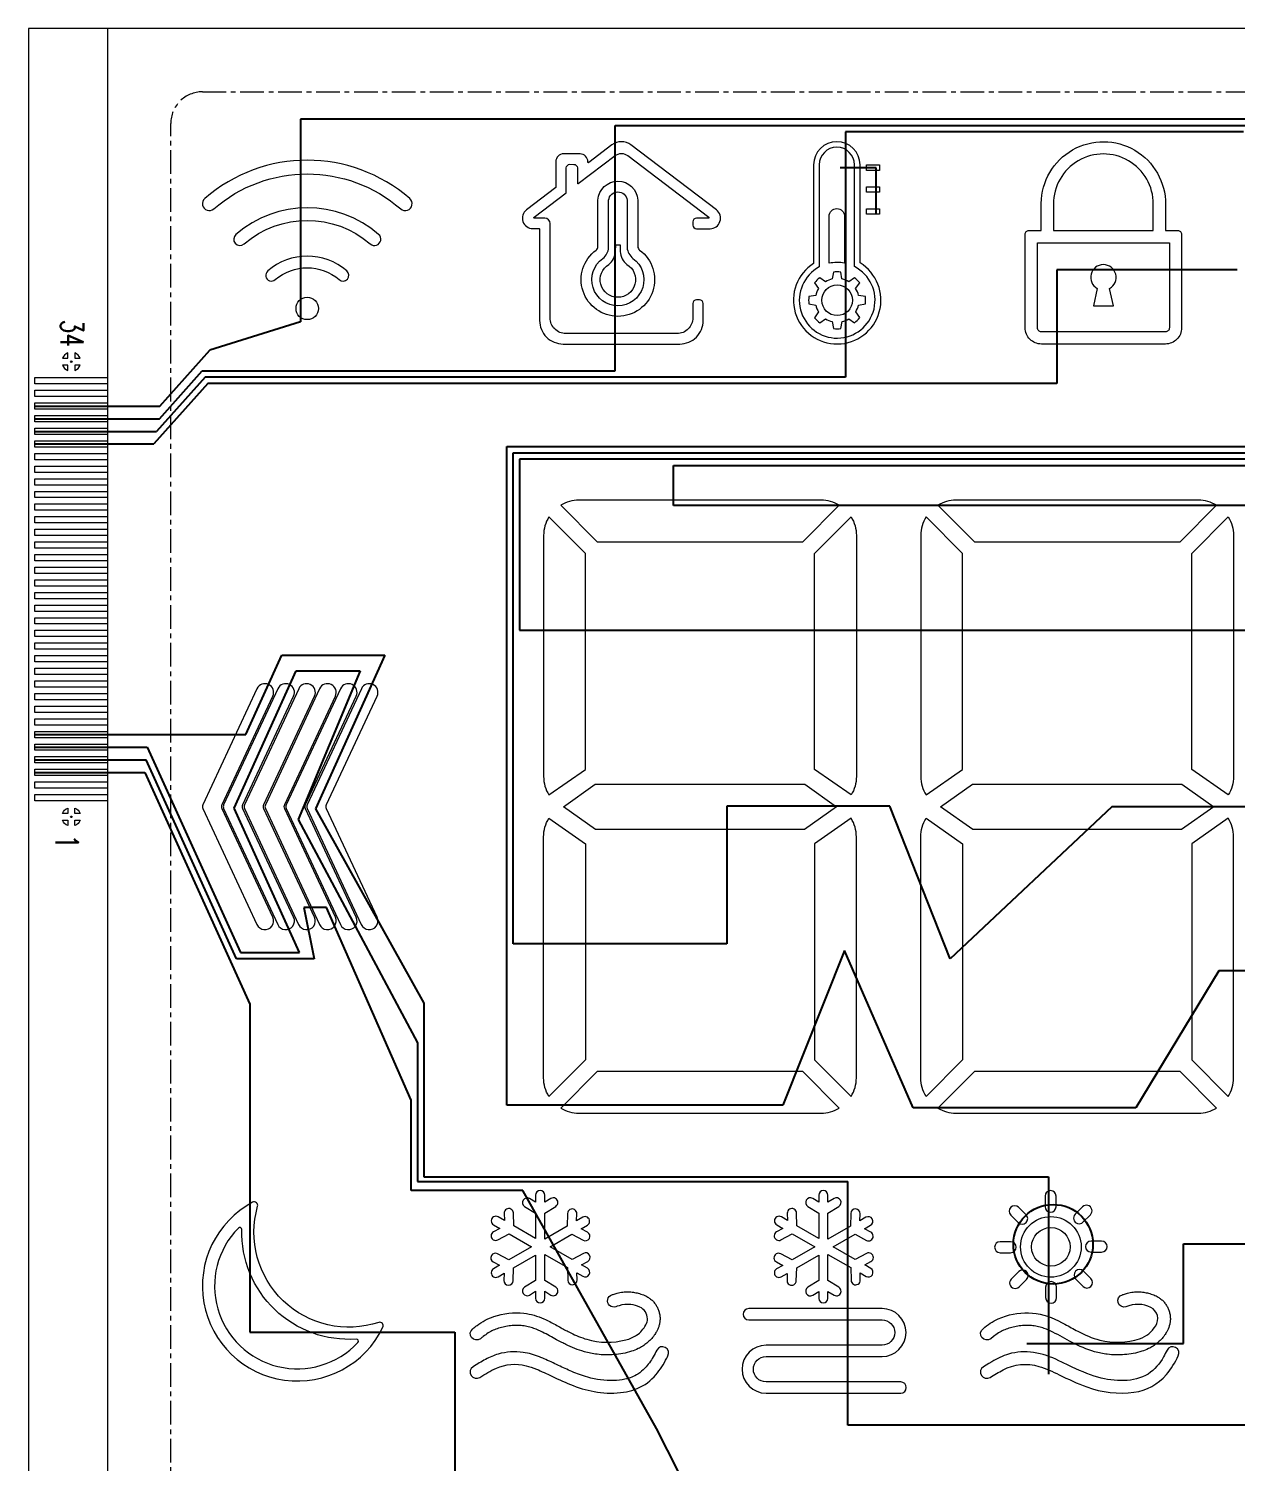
# Model space of a CAD drawing. Header units: millimetres. Extents: x 1946 to 4611, y 2266 to 2855.
# Drawn here: x 3375.57 to 3413.78, y 2701.85 to 2747.21 of the extents above; entities that cross this region are included whole.
import ezdxf

# ---------------------------------------------------------------- set-up
doc = ezdxf.new("R2010")
doc.units = ezdxf.units.MM
doc.linetypes.add('CENTER', pattern=[0.6, 0.375, -0.075, 0.075, -0.075])
doc.layers.add('com', color=1, linetype='Continuous')
doc.layers.add('DWG', color=7, linetype='Continuous')
doc.layers.add('LCD', color=4, linetype='Continuous', lineweight=20)
doc.styles.get("Standard").update_dxf_attribs({"font": 'txt.shx', "bigfont": 'gbcbig.shx'})

# ---------------------------------------------------------------- blocks, each defined once
blk = doc.blocks.new('SPC')
at = {"layer": 'LCD'}
for points in [[(16.342, 52), (16.013, 52, -0.718034), (16.003, 52.03), (17.013, 52.798, 0.234266), (17.019, 52.811), (17.019, 53.589, -0.41484), (17.136, 53.705), (17.256, 53.704, -0.413587), (17.372, 53.588), (17.372, 53.105, 0.620396), (17.399, 53.092), (18.565, 53.979, -0.337132), (18.967, 53.979), (21.532, 52.028, -0.718303), (21.522, 51.998), (21.14, 51.998, 0.414318), (21.024, 51.882), (21.024, 51.783, 0.41411), (21.14, 51.667), (21.571, 51.667, 0.718303), (21.771, 52.262), (19.067, 54.319, 0.337132), (18.465, 54.319), (17.73, 53.76, -0.620396), (17.703, 53.773), (17.703, 53.787, 0.413587), (17.455, 54.035), (16.937, 54.036, 0.41484), (16.688, 53.788), (16.688, 52.968), (15.763, 52.264, 0.718034), (15.963, 51.669), (16.159, 51.668, -0.41411), (16.176, 51.652), (16.176, 48.761, 0.414214), (16.922, 48.015), (20.61, 48.015, 0.414214), (21.356, 48.761), (21.356, 49.299, 0.414214), (21.24, 49.415), (21.14, 49.415, 0.414214), (21.024, 49.299), (21.024, 48.844, -0.414214), (20.527, 48.346), (17.005, 48.346, -0.414214), (16.507, 48.844), (16.507, 51.834, 0.41411)], [(26.319, 53.687, 1), (24.851, 53.687), (24.851, 50.568, 3.486322), (26.319, 50.581)], [(25.026, 53.687), (25.026, 50.454, 4.039611), (26.144, 50.465), (26.144, 53.687, 1)], [(35.99, 52.44), (35.99, 51.608), (36.378, 51.608, -0.414214), (36.499, 51.487), (36.499, 48.528, -0.414214), (35.986, 48.015), (32.06, 48.015, -0.414214), (31.547, 48.528), (31.547, 51.487, -0.414214), (31.668, 51.608), (32.056, 51.608), (32.056, 52.465, -1.000475)], [(35.603, 52.441, 1.00775), (32.443, 52.441), (32.443, 51.608), (35.603, 51.608)], [(11.779, 52.293, 1), (12.063, 52.621, 0.37367), (5.575, 52.621, 1), (5.859, 52.293, -0.37367)], [(17.965, 50.989, 0.214015), (18.023, 51.099), (18.023, 52.573, -0.948577), (19.284, 52.573), (19.284, 51.099, 0.214015), (19.342, 50.989, -3.04756)], [(18.177, 50.725, 0.202499), (18.361, 51.068), (18.361, 52.573, -0.888352), (18.945, 52.573), (18.945, 51.068, 0.202499), (19.13, 50.725, -3.143835)], [(10.815, 51.183, 1), (11.078, 51.487, 0.37367), (6.56, 51.487, 1), (6.823, 51.183, -0.37367)], [(25.34, 50.57), (25.34, 52.059, -1), (25.829, 52.059), (25.829, 50.575, 0.103239)], [(18.367, 50.533, 0.204472), (18.582, 50.941), (18.584, 51.16), (18.723, 51.16), (18.724, 50.941, 0.204472), (18.94, 50.533, -3.624789)], [(35.986, 48.402), (32.06, 48.402, -0.414214), (31.934, 48.528), (31.934, 51.221), (36.112, 51.221), (36.112, 48.528, -0.414214)], [(9.833, 50.053, 1), (10.071, 50.327, 0.37367), (7.567, 50.327, 1), (7.805, 50.053, -0.37367)], [(34.219, 49.774, 3.847294), (33.827, 49.774), (33.706, 49.222), (34.34, 49.222)], [(24.918, 49.552), (24.7, 49.515, 0.064732), (24.701, 49.282), (24.918, 49.245, 0.084971), (25.008, 49.029), (24.881, 48.849, 0.064732), (25.046, 48.685), (25.226, 48.813, 0.084971), (25.442, 48.723), (25.48, 48.506, 0.064732), (25.712, 48.506), (25.749, 48.724, 0.084971), (25.965, 48.814), (26.146, 48.686, 0.064732), (26.31, 48.851), (26.182, 49.031, 0.084971), (26.271, 49.248), (26.489, 49.285, 0.064732), (26.489, 49.518), (26.271, 49.555, 0.084971), (26.181, 49.771), (26.308, 49.951, 0.064732), (26.144, 50.115), (25.963, 49.987, 0.084971), (25.747, 50.077), (25.709, 50.294, 0.064732), (25.477, 50.294), (25.44, 50.076, 0.084971), (25.224, 49.986), (25.043, 50.114, 0.064732), (24.879, 49.949), (25.007, 49.769, 0.084971)], [(17.417, 43.069, 0.136063), (16.843, 42.91), (17.997, 41.749), (24.509, 41.749), (25.663, 42.91, 0.136063), (25.09, 43.069)], [(28.784, 42.91), (29.938, 41.749), (36.45, 41.749), (37.604, 42.91, 0.136063), (37.031, 43.069), (29.358, 43.069, 0.136063)], [(16.303, 34.321, 0.139094), (16.469, 33.736), (17.623, 34.548), (17.623, 41.379), (16.469, 42.54, 0.139094), (16.303, 41.955)], [(26.203, 34.321, -0.139094), (26.037, 33.736), (24.883, 34.548), (24.883, 41.379), (26.037, 42.54, -0.139094), (26.203, 41.955)], [(28.244, 34.321, 0.139094), (28.41, 33.736), (29.564, 34.548), (29.564, 41.379), (28.41, 42.54, 0.139094), (28.244, 41.955)], [(38.144, 34.321, -0.139094), (37.978, 33.736), (36.824, 34.548), (36.824, 41.379), (37.978, 42.54, -0.139094), (38.144, 41.955)], [(7.728, 36.868, 1), (7.228, 37.101), (5.512, 33.421, 0.221646), (5.512, 33.311), (7.225, 29.638, 1.013416), (7.728, 29.864), (6.125, 33.303, -0.221714), (6.125, 33.43)], [(8.389, 36.868, 1), (7.889, 37.101), (6.173, 33.421, 0.221646), (6.173, 33.311), (7.886, 29.638, 1.013416), (8.389, 29.864), (6.785, 33.303, -0.221714), (6.785, 33.43)], [(9.05, 36.868, 1), (8.55, 37.101), (6.833, 33.421, 0.221646), (6.833, 33.311), (8.547, 29.638, 1.013416), (9.05, 29.864), (7.446, 33.303, -0.221714), (7.446, 33.43)], [(9.71, 36.868, 1), (9.21, 37.101), (7.494, 33.421, 0.221646), (7.494, 33.311), (9.207, 29.638, 1.013416), (9.71, 29.864), (8.107, 33.303, -0.221714), (8.107, 33.43)], [(10.371, 36.868, 1), (9.871, 37.101), (8.155, 33.421, 0.221646), (8.155, 33.311), (9.868, 29.638, 1.013416), (10.371, 29.864), (8.767, 33.303, -0.221714), (8.767, 33.43)], [(11.032, 36.868, 1), (10.532, 37.101), (8.815, 33.421, 0.221646), (8.815, 33.311), (10.529, 29.638, 1.013416), (11.032, 29.864), (9.428, 33.303, -0.221714), (9.428, 33.43)], [(17.623, 32.185), (17.623, 25.354), (16.469, 24.193, -0.139094), (16.303, 24.778), (16.303, 32.412, -0.139094), (16.469, 32.997)], [(24.883, 32.185), (24.883, 25.354), (26.037, 24.193, 0.139094), (26.203, 24.778), (26.203, 32.412, 0.139094), (26.037, 32.997)], [(29.564, 32.185), (29.564, 25.354), (28.41, 24.193, -0.139094), (28.244, 24.778), (28.244, 32.412, -0.139094), (28.41, 32.997)], [(37.978, 32.997), (36.824, 32.185), (36.824, 25.354), (37.978, 24.193, 0.139094), (38.144, 24.778), (38.144, 32.412, 0.139094)], [(25.09, 23.664, 0.136063), (25.663, 23.823), (24.509, 24.984), (17.997, 24.984), (16.843, 23.823, 0.136063), (17.417, 23.664)], [(37.031, 23.664, 0.136063), (37.604, 23.823), (36.45, 24.984), (29.938, 24.984), (28.784, 23.823, 0.136063), (29.358, 23.664)], [(17.541, 20.366), (17.346, 20.253), (17.353, 20.48, 1), (17.061, 20.488), (17.049, 20.082), (16.339, 19.672), (16.339, 20.496), (16.685, 20.71, 1), (16.532, 20.958), (16.339, 20.839), (16.339, 21.064, 1), (16.047, 21.064), (16.047, 20.839), (15.855, 20.958, 1), (15.702, 20.71), (16.047, 20.496), (16.047, 19.697), (15.357, 20.096), (15.345, 20.502, 1), (15.053, 20.493), (15.06, 20.267), (14.865, 20.379, 1), (14.719, 20.127), (14.914, 20.015), (14.715, 19.907, 1), (14.853, 19.65), (15.211, 19.843), (15.923, 19.432), (15.203, 19.016), (14.846, 19.209, 1), (14.707, 18.952), (14.906, 18.845), (14.716, 18.735, 1), (14.862, 18.482), (15.052, 18.592), (15.046, 18.366, 1), (15.337, 18.357), (15.349, 18.764), (16.047, 19.167), (16.047, 18.365), (15.702, 18.151, 1), (15.855, 17.903), (16.047, 18.022), (16.047, 17.802, 1), (16.339, 17.802), (16.339, 18.022), (16.532, 17.903, 1), (16.685, 18.151), (16.339, 18.365), (16.339, 19.192), (17.057, 18.777), (17.069, 18.371, 1), (17.36, 18.38), (17.354, 18.606), (17.544, 18.496, 1), (17.69, 18.749), (17.499, 18.859), (17.699, 18.966, 1), (17.56, 19.223), (17.202, 19.03), (16.507, 19.432), (17.195, 19.829), (17.553, 19.637, 1), (17.691, 19.894), (17.492, 20.001), (17.687, 20.113, 1)], [(25.304, 20.496), (25.651, 20.709, 1), (25.497, 20.958), (25.304, 20.839), (25.304, 21.064, 1), (25.012, 21.064), (25.012, 20.839), (24.82, 20.958, 1), (24.666, 20.709), (25.012, 20.496), (25.012, 19.696), (24.321, 20.095), (24.309, 20.501, 1), (24.017, 20.493), (24.024, 20.266), (23.829, 20.379, 1), (23.683, 20.126), (23.878, 20.014), (23.679, 19.906, 1), (23.817, 19.649), (24.175, 19.842), (24.888, 19.43), (24.168, 19.014), (23.81, 19.207, 1), (23.671, 18.95), (23.871, 18.843), (23.68, 18.733, 1), (23.826, 18.48), (24.017, 18.59), (24.01, 18.364, 1), (24.302, 18.355), (24.314, 18.762), (25.012, 19.165), (25.012, 18.363), (24.666, 18.149, 1), (24.82, 17.9), (25.012, 18.019), (25.012, 17.799, 1), (25.304, 17.799), (25.304, 18.019), (25.497, 17.9, 1), (25.651, 18.149), (25.304, 18.363), (25.304, 19.19), (26.023, 18.775), (26.035, 18.369, 1), (26.327, 18.377), (26.32, 18.604), (26.51, 18.494, 1), (26.656, 18.747), (26.466, 18.857), (26.665, 18.964, 1), (26.527, 19.221), (26.169, 19.028), (25.472, 19.43), (26.161, 19.828), (26.519, 19.635, 1), (26.658, 19.892), (26.458, 20), (26.653, 20.112, 1), (26.507, 20.365), (26.312, 20.253), (26.319, 20.479, 1), (26.027, 20.488), (26.015, 20.081), (25.304, 19.671)], [(32.524, 20.701), (32.524, 21.035, 1), (32.176, 21.035), (32.176, 20.701, 1)], [(7.091, 20.839, 1.37923), (11.215, 16.884, 0.66148), (11.081, 17.036, -0.601431), (7.248, 20.712, 0.66148)], [(31.093, 20.435), (31.33, 20.198, 1), (31.576, 20.445), (31.34, 20.681, 1)], [(33.376, 20.212), (33.613, 20.448, 1), (33.366, 20.695), (33.13, 20.459, 1)], [(10.369, 16.507, -0.441859), (6.749, 19.978, 0.68037), (6.639, 20.025, 1.013291), (10.421, 16.399, 0.68037)], [(31.087, 19.244, 1), (31.087, 19.593), (30.753, 19.593, 1), (30.753, 19.244)], [(33.967, 19.612), (33.633, 19.612, 1), (33.633, 19.264), (33.967, 19.264, 1)], [(31.354, 18.162), (31.59, 18.398, 1), (31.343, 18.644), (31.107, 18.408, 1)], [(33.626, 18.422), (33.39, 18.658, 1), (33.144, 18.412), (33.38, 18.176, 1)], [(32.544, 17.821), (32.544, 18.155, 1), (32.195, 18.155), (32.195, 17.821, 1)], [(18.59, 17.532, -1.016266), (18.467, 17.911, 0.014806), (18.501, 17.922, -0.015084), (18.631, 17.965, -0.042138), (18.81, 17.999, -0.035418), (18.982, 18.006, -0.028602), (19.144, 17.991, -0.023822), (19.3, 17.96, -0.036535), (19.467, 17.905, -0.039711), (19.601, 17.837, -0.032735), (19.691, 17.775, -0.037518), (19.776, 17.695, -0.03771), (19.85, 17.601, -0.035655), (19.907, 17.5, -0.03487), (19.95, 17.394, -0.036053), (19.977, 17.28, -0.038766), (19.988, 17.16, -0.041047), (19.979, 17.037, -0.018466), (19.968, 16.98, -0.016992), (19.954, 16.926, -0.015401), (19.936, 16.875, -0.013956), (19.917, 16.827, -0.023359), (19.874, 16.741, -0.027136), (19.804, 16.63, -0.033538), (19.696, 16.498, -0.032003), (19.574, 16.383, -0.030889), (19.44, 16.286, -0.029522), (19.299, 16.207, -0.034669), (19.086, 16.122, -0.029411), (18.813, 16.054, -0.026383), (18.54, 16.017, -0.02561), (18.266, 16.009, -0.025288), (17.993, 16.028, -0.038312), (17.592, 16.109, -0.045889), (17.001, 16.341, -0.005978), (16.876, 16.404, -0.004553), (16.715, 16.49, 0.011614), (16.268, 16.73, 0.029683), (15.994, 16.848, 0.02932), (15.818, 16.9, 0.029165), (15.636, 16.931, 0.027292), (15.447, 16.941, 0.013114), (15.351, 16.939, 0.012877), (15.255, 16.931, 0.012714), (15.159, 16.919, 0.012628), (15.063, 16.901, 0.026731), (14.879, 16.853, 0.029814), (14.707, 16.786, 0.033296), (14.55, 16.702, 0.020479), (14.389, 16.588, 0.002183), (14.301, 16.52, -1), (14.057, 16.835, -0.006712), (14.195, 16.94, -0.082648), (14.729, 17.222, -0.107137), (15.679, 17.327, -0.080322), (16.312, 17.149, -0.013124), (16.494, 17.062, -0.007808), (16.853, 16.869, 0.011823), (17.161, 16.706, 0.044328), (17.67, 16.501, 0.138633), (18.905, 16.484, 0.082465), (19.248, 16.635, 0.125105), (19.538, 16.957, 0.120319), (19.59, 17.152, 0.295573), (19.347, 17.523, 0.077837), (19.061, 17.6, 0.122996), (18.69, 17.566), (18.635, 17.547, -0.019427)], [(34.736, 17.529, -1), (34.626, 17.912, 0.013394), (34.657, 17.922, -0.016111), (34.786, 17.965, -0.041966), (34.965, 17.999, -0.035205), (35.137, 18.006, -0.028395), (35.3, 17.991, -0.023978), (35.455, 17.96, -0.037033), (35.622, 17.905, -0.040011), (35.757, 17.837, -0.032848), (35.846, 17.775, -0.037596), (35.932, 17.695, -0.037636), (36.005, 17.601, -0.035629), (36.063, 17.5, -0.034869), (36.105, 17.394, -0.036101), (36.133, 17.28, -0.038852), (36.143, 17.16, -0.040966), (36.135, 17.037), (36.13, 17.008), (36.124, 16.98), (36.109, 16.926), (36.092, 16.875), (36.072, 16.827), (36.052, 16.783), (36.03, 16.741, -0.027136), (35.959, 16.63, -0.033494), (35.851, 16.498, -0.031971), (35.729, 16.383, -0.030871), (35.596, 16.286, -0.029394), (35.454, 16.207, -0.034278), (35.241, 16.122, -0.029133), (34.968, 16.054, -0.026344), (34.695, 16.017, -0.02559), (34.421, 16.009, -0.025289), (34.148, 16.028, -0.038386), (33.747, 16.109, -0.049837), (33.031, 16.404, 0.008347), (32.424, 16.73, 0.030566), (32.149, 16.848, 0.029636), (31.973, 16.9, 0.029039), (31.791, 16.931, 0.027201), (31.602, 16.941), (31.555, 16.94), (31.506, 16.939), (31.458, 16.935), (31.41, 16.931), (31.362, 16.925), (31.314, 16.919), (31.266, 16.91), (31.219, 16.901, 0.026884), (31.034, 16.853, 0.029998), (30.862, 16.786, 0.033482), (30.705, 16.702, 0.019409), (30.544, 16.588), (30.456, 16.52, -1), (30.213, 16.835, -0.06855), (30.695, 17.148, -0.232265), (32.598, 17.088), (32.701, 17.035), (32.804, 16.981, 0.006031), (33.213, 16.758, 0.061417), (33.908, 16.478, 0.144468), (35.171, 16.519, 0.182761), (35.68, 16.931, 0.441036), (35.528, 17.51, 0.225199)], [(27.015, 17.116, -1), (27.015, 16.314), (23.345, 16.314, 1), (23.345, 14.795), (27.606, 14.795, 1), (27.606, 15.153), (23.345, 15.153, -1), (23.345, 15.956), (27.015, 15.956, 1), (27.015, 17.475), (22.796, 17.475, 1), (22.796, 17.116)], [(17.697, 15.302, -0.032613), (17.194, 15.482, -0.012231), (16.77, 15.675, 0.011254), (16.316, 15.887, 0.008922), (16.175, 15.944, 0.05621), (15.655, 16.087, 0.107877), (14.866, 16.033, 0.049817), (14.465, 15.864, 0.018829), (14.071, 15.633, 1), (14.281, 15.295, -0.006601), (14.532, 15.447, -0.027598), (14.807, 15.588, -0.166889), (15.745, 15.665, -0.036831), (16.074, 15.556, -0.016826), (16.56, 15.335, 0.020629), (17.241, 15.034, 0.055372), (18.003, 14.83, 0.073405), (18.836, 14.828, 0.045148), (19.18, 14.912, 0.12491), (19.798, 15.314, 0.066187), (20.165, 15.838, 0.005155), (20.239, 15.979, 1), (19.885, 16.161, -0.012908), (19.77, 15.947, -0.05768), (19.509, 15.588, -0.060537), (19.289, 15.403, -0.090325), (18.877, 15.24, -0.044699), (18.525, 15.198, -0.077914)], [(30.436, 15.295, -0.019309), (30.847, 15.533, -0.201799), (31.981, 15.643, -0.045088), (32.624, 15.379, 0.026477), (33.499, 14.996, 0.123491), (34.992, 14.828, 0.189711), (36.018, 15.386, 0.062196), (36.394, 15.979, 1), (36.04, 16.161, -0.011282), (35.925, 15.947, -0.115135), (35.444, 15.403, -0.135478), (34.68, 15.198, -0.078507), (33.852, 15.302, -0.04504), (32.925, 15.675), (32.703, 15.782), (32.611, 15.825, 0.074411), (31.81, 16.087, 0.107877), (31.021, 16.033, 0.062142), (30.487, 15.791), (30.4, 15.739), (30.227, 15.633, 1)]]:
    blk.add_lwpolyline(points, format="xyb", close=True, dxfattribs=at)
for points in [[(26.934, 53.512), (26.526, 53.512), (26.526, 53.687), (26.934, 53.687)], [(26.934, 52.818), (26.526, 52.818), (26.526, 52.993), (26.934, 52.993)], [(26.934, 52.124), (26.526, 52.124), (26.526, 52.3), (26.934, 52.3)], [(24.567, 34.078), (25.579, 33.366), (24.557, 32.648), (17.949, 32.648), (16.927, 33.366), (17.939, 34.078)], [(36.508, 34.078), (37.52, 33.366), (36.498, 32.648), (29.89, 32.648), (28.868, 33.366), (29.88, 34.078)]]:
    blk.add_lwpolyline(points, close=True, dxfattribs=at)
for centre, radius in [((8.819, 49.141), 0.355), ((25.595, 49.4), 0.486), ((32.36, 19.428), 0.96), ((32.36, 19.428), 0.611)]:
    blk.add_circle(centre, radius, dxfattribs=at)
blk = doc.blocks.new('DWG')
at = {"layer": 'LCD'}
for points in [[(0, 58), (0, 0), (72.5, 0), (72.5, 58)], [(2.5, 46.75), (0.2, 46.75), (0.2, 46.95), (2.5, 46.95)], [(2.5, 46.35), (0.2, 46.35), (0.2, 46.55), (2.5, 46.55)], [(2.5, 45.95), (0.2, 45.95), (0.2, 46.15), (2.5, 46.15)], [(2.5, 45.55), (0.2, 45.55), (0.2, 45.75), (2.5, 45.75)], [(2.5, 45.15), (0.2, 45.15), (0.2, 45.35), (2.5, 45.35)], [(2.5, 44.75), (0.2, 44.75), (0.2, 44.95), (2.5, 44.95)], [(2.5, 44.35), (0.2, 44.35), (0.2, 44.55), (2.5, 44.55)], [(2.5, 43.95), (0.2, 43.95), (0.2, 44.15), (2.5, 44.15)], [(2.5, 43.55), (0.2, 43.55), (0.2, 43.75), (2.5, 43.75)], [(2.5, 43.15), (0.2, 43.15), (0.2, 43.35), (2.5, 43.35)], [(2.5, 42.75), (0.2, 42.75), (0.2, 42.95), (2.5, 42.95)], [(2.5, 42.35), (0.2, 42.35), (0.2, 42.55), (2.5, 42.55)], [(2.5, 41.95), (0.2, 41.95), (0.2, 42.15), (2.5, 42.15)], [(2.5, 41.55), (0.2, 41.55), (0.2, 41.75), (2.5, 41.75)], [(2.5, 41.15), (0.2, 41.15), (0.2, 41.35), (2.5, 41.35)], [(2.5, 40.75), (0.2, 40.75), (0.2, 40.95), (2.5, 40.95)], [(2.5, 40.35), (0.2, 40.35), (0.2, 40.55), (2.5, 40.55)], [(2.5, 39.95), (0.2, 39.95), (0.2, 40.15), (2.5, 40.15)], [(2.5, 39.55), (0.2, 39.55), (0.2, 39.75), (2.5, 39.75)], [(2.5, 39.15), (0.2, 39.15), (0.2, 39.35), (2.5, 39.35)], [(2.5, 38.75), (0.2, 38.75), (0.2, 38.95), (2.5, 38.95)], [(2.5, 38.35), (0.2, 38.35), (0.2, 38.55), (2.5, 38.55)], [(2.5, 37.95), (0.2, 37.95), (0.2, 38.15), (2.5, 38.15)], [(2.5, 37.55), (0.2, 37.55), (0.2, 37.75), (2.5, 37.75)], [(2.5, 37.15), (0.2, 37.15), (0.2, 37.35), (2.5, 37.35)], [(2.5, 36.75), (0.2, 36.75), (0.2, 36.95), (2.5, 36.95)], [(2.5, 36.35), (0.2, 36.35), (0.2, 36.55), (2.5, 36.55)], [(2.5, 35.95), (0.2, 35.95), (0.2, 36.15), (2.5, 36.15)], [(2.5, 35.55), (0.2, 35.55), (0.2, 35.75), (2.5, 35.75)], [(2.5, 35.15), (0.2, 35.15), (0.2, 35.35), (2.5, 35.35)], [(2.5, 34.75), (0.2, 34.75), (0.2, 34.95), (2.5, 34.95)], [(2.5, 34.35), (0.2, 34.35), (0.2, 34.55), (2.5, 34.55)], [(2.5, 33.95), (0.2, 33.95), (0.2, 34.15), (2.5, 34.15)], [(2.5, 33.55), (0.2, 33.55), (0.2, 33.75), (2.5, 33.75)]]:
    blk.add_lwpolyline(points, close=True, dxfattribs=at)
blk.add_lwpolyline([(2.5, 58), (2.5, 0)], dxfattribs=at)
at = {"layer": 'LCD', "linetype": 'CENTER', "ltscale": 2}
blk.add_lwpolyline([(70.5, 55), (70.5, 3, -0.414214), (69.5, 2), (5.5, 2, -0.414214), (4.5, 3), (4.5, 55, -0.414214), (5.5, 56), (69.5, 56, -0.414214)], format="xyb", close=True, dxfattribs=at)
at = {"layer": 'LCD'}
for points in [[(1.24, 47.734, 0.207908), (1.071, 47.565), (1.24, 47.565)], [(1.46, 47.565), (1.629, 47.565, 0.207908), (1.46, 47.734)], [(1.24, 47.176), (1.24, 47.345), (1.071, 47.345, 0.207908)], [(1.46, 47.345), (1.46, 47.176, 0.207908), (1.629, 47.345)], [(1.24, 33.324), (1.24, 33.155), (1.071, 33.155, -0.207908)], [(1.46, 33.155), (1.46, 33.324, -0.207908), (1.629, 33.155)], [(1.24, 32.766, -0.207908), (1.071, 32.935), (1.24, 32.935)], [(1.46, 32.935), (1.629, 32.935, -0.207908), (1.46, 32.766)]]:
    blk.add_lwpolyline(points, format="xyb", close=True, dxfattribs=at)
for centre in [(1.35, 47.455), (1.35, 33.045)]:
    blk.add_circle(centre, 0.025, dxfattribs=at)
blk.add_blockref('SPC', (0, 0), dxfattribs=at)
at = {"layer": 'LCD', "width": 0.7}
for s, p in [('34', (1.012, 48.786)), ('1', (0.855, 32.474))]:
    blk.add_text(s, height=0.72, rotation=270, dxfattribs=at).set_placement(p)

msp = doc.modelspace()

# ---------------------------------------------------------------- linework, layer by layer
at = {"layer": 'com'}
for p, q in [((3384.17971, 2744.34591), (3384.17971, 2737.9273)), ((3443.76235, 2744.34591), (3384.17971, 2744.34591)), ((3384.17971, 2737.9273), (3381.3049, 2737.02675)), ((3379.7264, 2735.25844), (3381.3049, 2737.02675)), ((3375.77452, 2735.25844), (3379.7264, 2735.25844)), ((3395.98715, 2733.37775), (3440.47572, 2733.37775)), ((3395.98715, 2732.11192), (3395.98715, 2733.37775)), ((3429.64659, 2732.11192), (3395.98715, 2732.11192)), ((3375.77452, 2723.65844), (3379.25389, 2723.65844)), ((3379.25389, 2723.65844), (3382.57979, 2716.32103)), ((3382.57979, 2716.32103), (3382.57979, 2705.93221)), ((3382.57979, 2705.93221), (3389.06973, 2705.93221)), ((3389.06973, 2705.93221), (3389.06973, 2697.87079))]:
    msp.add_line(p, q, dxfattribs=at)
at = {"layer": 'com', "color": 2}
for p, q in [((3394.13833, 2744.14591), (3414.23163, 2744.14591)), ((3394.13833, 2736.37775), (3394.13833, 2744.14591)), ((3379.71212, 2734.85844), (3381.06835, 2736.37775)), ((3381.06835, 2736.37775), (3394.13833, 2736.37775)), ((3375.77452, 2734.85844), (3379.71212, 2734.85844)), ((3391.1128, 2733.57775), (3391.1128, 2728.16131)), ((3440.27572, 2733.57775), (3391.1128, 2733.57775)), ((3391.1128, 2728.16131), (3415.29147, 2728.16131)), ((3375.77452, 2724.05844), (3379.29217, 2724.05844)), ((3382.1494, 2717.75498), (3379.29217, 2724.05844)), ((3384.28239, 2719.38003), (3384.61359, 2717.75498)), ((3384.99982, 2719.38003), (3384.28239, 2719.38003)), ((3387.6827, 2713.28044), (3384.99982, 2719.38003)), ((3384.61359, 2717.75498), (3382.1494, 2717.75498)), ((3387.6827, 2710.41802), (3387.6827, 2713.28044)), ((3391.21593, 2710.41802), (3387.6827, 2710.41802)), ((3395.44873, 2702.8813), (3391.21593, 2710.41802)), ((3400.22789, 2693.5084), (3395.44873, 2702.8813))]:
    msp.add_line(p, q, dxfattribs=at)
at = {"layer": 'com', "color": 5}
for p, q in [((3401.43671, 2743.94591), (3401.43671, 2736.17775)), ((3414.03163, 2743.94591), (3401.43671, 2743.94591)), ((3402.40071, 2742.79884), (3401.26651, 2742.79884)), ((3402.40071, 2741.3499), (3402.40071, 2742.79884)), ((3381.15791, 2736.17775), (3379.62315, 2734.45844)), ((3401.43671, 2736.17775), (3381.15791, 2736.17775)), ((3375.77452, 2734.45844), (3379.62315, 2734.45844)), ((3390.9128, 2733.77775), (3440.07572, 2733.77775)), ((3390.9128, 2718.22755), (3390.9128, 2733.77775)), ((3382.08405, 2722.52501), (3384.04696, 2726.87101)), ((3384.04696, 2726.87101), (3386.0684, 2726.87101)), ((3386.0684, 2726.87101), (3384.10142, 2722.16476)), ((3375.77452, 2724.45844), (3379.33044, 2724.45844)), ((3379.33044, 2724.45844), (3382.27833, 2717.95498)), ((3384.15257, 2717.95498), (3382.08405, 2722.52501)), ((3397.67275, 2722.59164), (3397.67275, 2718.22755)), ((3402.83856, 2722.59164), (3397.67275, 2722.59164)), ((3404.74351, 2717.75732), (3402.83856, 2722.59164)), ((3409.86172, 2722.57382), (3404.74351, 2717.75732)), ((3414.58566, 2722.57382), (3409.86172, 2722.57382)), ((3384.10142, 2722.16476), (3387.8827, 2715.09722)), ((3397.67275, 2718.22755), (3390.9128, 2718.22755)), ((3382.27833, 2717.95498), (3384.15257, 2717.95498)), ((3387.8827, 2715.09722), (3387.8827, 2710.70845)), ((3387.8827, 2710.70845), (3401.50838, 2710.70845)), ((3401.50838, 2702.98832), (3401.50838, 2710.70845)), ((3425.77517, 2702.98832), (3401.50838, 2702.98832))]:
    msp.add_line(p, q, dxfattribs=at)
at = {"layer": 'com', "color": 220}
for p, q in [((3408.12492, 2739.5682), (3408.12492, 2735.97775)), ((3413.83163, 2739.5682), (3408.12492, 2739.5682)), ((3381.24747, 2735.97775), (3379.53419, 2734.05844)), ((3408.12492, 2735.97775), (3381.24747, 2735.97775)), ((3375.77452, 2734.05844), (3379.53419, 2734.05844)), ((3390.7128, 2733.97775), (3439.87572, 2733.97775)), ((3390.7128, 2713.11856), (3390.7128, 2733.97775)), ((3382.45044, 2724.85844), (3383.58785, 2727.37673)), ((3383.58785, 2727.37673), (3386.85475, 2727.37673)), ((3386.85475, 2727.37673), (3384.65278, 2722.50142)), ((3375.77452, 2724.85844), (3382.45044, 2724.85844)), ((3384.65278, 2722.50142), (3388.0827, 2716.34871)), ((3401.40672, 2718.0232), (3399.44683, 2713.11856)), ((3403.57225, 2713.04025), (3401.40672, 2718.0232)), ((3413.24817, 2717.37697), (3410.62495, 2713.04025)), ((3414.12411, 2717.37697), (3413.24817, 2717.37697)), ((3388.0827, 2716.34871), (3388.0827, 2710.85845)), ((3399.44683, 2713.11856), (3390.7128, 2713.11856)), ((3410.62495, 2713.04025), (3403.57225, 2713.04025)), ((3388.0827, 2710.85845), (3407.8649, 2710.85845)), ((3407.8649, 2710.85845), (3407.8649, 2704.6054)), ((3412.13377, 2708.73488), (3427.40264, 2708.73488)), ((3412.13377, 2705.58162), (3412.13377, 2708.73488)), ((3407.17346, 2705.58162), (3412.13377, 2705.58162))]:
    msp.add_line(p, q, dxfattribs=at)
msp.add_circle((3408.00938, 2708.71823), 1.25952, dxfattribs=at)

# ---------------------------------------------------------------- block references
at = {"layer": 'DWG'}
msp.add_blockref('DWG', (3375.57452, 2689.20844), dxfattribs=at)

doc.saveas('drawing.dxf')
